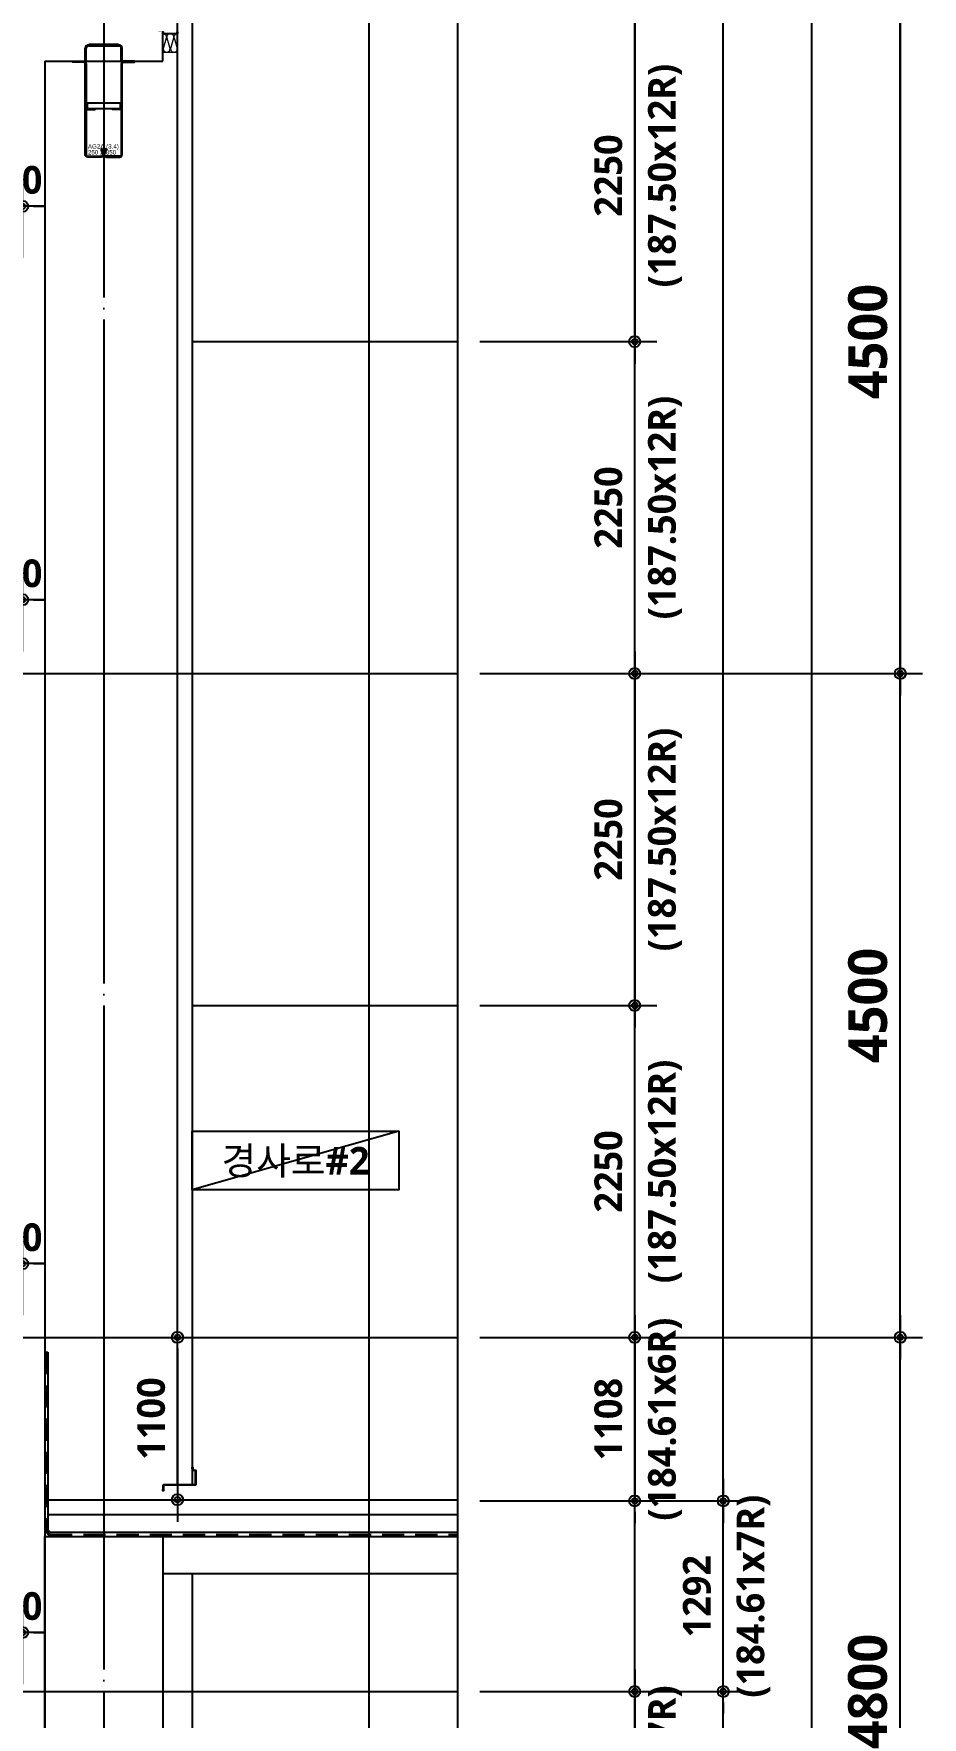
# Model space of a CAD drawing. Header units: millimetres. Extents: x 0 to 356400, y 0 to 68257.
# Drawn here: x 28350 to 34375, y 20125 to 31537 of the extents above; entities that cross this region are included whole.
import ezdxf
from ezdxf.enums import TextEntityAlignment as Align

# ---------------------------------------------------------------- set-up
doc = ezdxf.new("R2010")
doc.units = ezdxf.units.MM
doc.header["$LTSCALE"] = 75
doc.linetypes.add('CEN', pattern=[62, 60, -1, 0, -1])
doc.linetypes.add('STD_HIDDEN', pattern=[3, 2, -1])
doc.layers.get('Defpoints').update_dxf_attribs({"color": 161})
for name, color, linetype in [('##좌굴방지', 6, 'Continuous'), ('A-ANNO-GRA2', 4, 'Continuous'), ('A-ANNO-TEXT1', 7, 'Continuous'), ('A-CEN', 1, 'CEN'), ('A-DETL-WPRO-TYP2', 5, 'STD_HIDDEN'), ('A-FIN-TYP1', 6, 'Continuous'), ('A-FLOR-GW', 6, 'Continuous'), ('A-SECT-MATR1', 4, 'Continuous'), ('A-SECT-MATR2-PAT', 8, 'Continuous'), ('A-ST-AXIS-CEN', 252, 'CEN'), ('A-ST-AXIS-DIM', 7, 'Continuous'), ('A-ST-CONC', 2, 'Continuous'), ('ELE3', 4, 'Continuous')]:
    doc.layers.add(name, color=color, linetype=linetype)
doc.layers.add('A-XXXX-INSL2', color=8, linetype='Continuous', lineweight=18)
doc.layers.add('A-XXXX-STL', color=3, linetype='Continuous', lineweight=25)
for name, color, linetype, plot in [('Defpoint', 161, 'Continuous', False), ('G(그리드1)', 185, 'Continuous', False), ('G(그리드2)', 235, 'Continuous', False)]:
    doc.layers.add(name, color=color, linetype=linetype, plot=plot)
doc.styles.add('SH_대대리576', font='')
doc.styles.add('SH_진천_나눔', font='NanumGothicBold.ttf')
doc.styles.get("Standard").update_dxf_attribs({"font": 'arial.ttf'})
doc.styles.add('성본리_나눔BO', font='')
doc.styles.get('SH_대대리576').set_extended_font_data('NanumGothic', bold=True)
doc.styles.get('성본리_나눔BO').set_extended_font_data('NanumGothic', bold=True)
doc.dimstyles.new('SHP 75', dxfattribs={"dimscale": 75, "dimtxt": 3.5, "dimasz": 1, "dimexe": 2, "dimexo": 2, "dimgap": 1, "dimtad": 1, "dimdec": 0, "dimzin": 0, "dimdsep": 46, "dimtxsty": 'SH_대대리576', "dimblk": 'DIMDOT', "dimcen": 0.09, "dimclrd": 256, "dimclre": 256, "dimclrt": 3, "dimadec": 0, "dimazin": 1, "dimtfac": 1, "dimtdec": 0, "dimtix": 1, "dimtmove": 2, "dimatfit": 0, "dimldrblk": 'DIMDOT', "dimfxl": 1, "dimtfillclr": 3, "dimtolj": 1, "dimtzin": 0, "dimlwd": -1, "dimlwe": -1, "dimarcsym": 0})
doc.dimstyles.new('SHP 75 (in)', dxfattribs={"dimscale": 75, "dimtxt": 2.5, "dimasz": 1, "dimexe": 2, "dimexo": 2, "dimgap": 1, "dimtad": 1, "dimdec": 0, "dimzin": 0, "dimdsep": 46, "dimtxsty": 'SH_대대리576', "dimblk": 'DIMDOT', "dimblk1": 'NONE', "dimblk2": 'DIMDOT', "dimcen": 0.09, "dimclrd": 256, "dimclre": 256, "dimclrt": 3, "dimadec": 0, "dimazin": 1, "dimtfac": 1, "dimtdec": 0, "dimtix": 1, "dimtmove": 2, "dimatfit": 0, "dimldrblk": 'DIMDOT', "dimfxl": 1, "dimtfillclr": 3, "dimtolj": 1, "dimtzin": 0, "dimlwd": -1, "dimlwe": -1, "dimarcsym": 0})
pattern_1 = [(45, (-26656.6069, -1454.5902), (-0.25, 0.25), [])]

# ---------------------------------------------------------------- blocks, each defined once
blk = doc.blocks.new('DIMDOT')
at = {"color": 0}
blk.add_line((-2, 0), (2, 0), dxfattribs=at)
for radius in [0.5, 0.25]:
    blk.add_circle((0, 0), radius, dxfattribs=at)
blk = doc.blocks.new('*D5453')
at = {"layer": 'A-ST-AXIS-DIM'}
for p, q in [((28125, 30017), (28125, 30517)), ((28275, 30017), (28275, 30517)), ((28050, 30367), (27975, 30367)), ((28275, 30367), (28125, 30367)), ((28350, 30367), (28425, 30367))]:
    blk.add_line(p, q, dxfattribs=at)
at = {"layer": 'Defpoints', "color": 0}
for p in [(28125, 30367), (28125, 29867), (28275, 29867)]:
    blk.add_point(p, dxfattribs=at)
at = {"layer": 'A-ST-AXIS-DIM', "linetype": 'ByBlock', "xscale": 75, "yscale": 75, "zscale": 75}
blk.add_blockref('DIMDOT', (28125, 30367), dxfattribs=at)
at = {"layer": 'A-ST-AXIS-DIM', "linetype": 'ByBlock', "xscale": 75, "yscale": 75, "zscale": 75, "rotation": 180}
blk.add_blockref('DIMDOT', (28275, 30367), dxfattribs=at)
at = {"layer": 'A-ST-AXIS-DIM', "color": 3, "insert": (28200, 30545), "char_height": 187.5, "attachment_point": 5, "style": 'SH_대대리576'}
blk.add_mtext('\\A1;150', dxfattribs=at)
blk = doc.blocks.new('_None')
blk = doc.blocks.new('*D5468')
at = {"layer": 'A-ST-AXIS-DIM'}
for p, q in [((28125, 27350), (28125, 27850)), ((28275, 27350), (28275, 27850)), ((28050, 27700), (27975, 27700)), ((28275, 27700), (28125, 27700)), ((28350, 27700), (28425, 27700))]:
    blk.add_line(p, q, dxfattribs=at)
at = {"layer": 'Defpoints', "color": 0}
for p in [(28125, 27700), (28125, 27200), (28275, 27200)]:
    blk.add_point(p, dxfattribs=at)
at = {"layer": 'A-ST-AXIS-DIM', "linetype": 'ByBlock', "xscale": 75, "yscale": 75, "zscale": 75}
blk.add_blockref('DIMDOT', (28125, 27700), dxfattribs=at)
at = {"layer": 'A-ST-AXIS-DIM', "linetype": 'ByBlock', "xscale": 75, "yscale": 75, "zscale": 75, "rotation": 180}
blk.add_blockref('DIMDOT', (28275, 27700), dxfattribs=at)
at = {"layer": 'A-ST-AXIS-DIM', "color": 3, "insert": (28200, 27878), "char_height": 187.5, "attachment_point": 5, "style": 'SH_대대리576'}
blk.add_mtext('\\A1;150', dxfattribs=at)
blk = doc.blocks.new('*D5475')
at = {"layer": 'A-ST-AXIS-DIM'}
for p, q in [((31375, 27200), (34375, 27200)), ((34225, 22775), (34225, 27125)), ((31375, 22700), (34375, 22700))]:
    blk.add_line(p, q, dxfattribs=at)
at = {"layer": 'Defpoints', "color": 0}
for p in [(31225, 27200), (34225, 27200), (31225, 22700)]:
    blk.add_point(p, dxfattribs=at)
at = {"layer": 'A-ST-AXIS-DIM', "linetype": 'ByBlock', "xscale": 75, "yscale": 75, "zscale": 75}
for p, rotation in [((34225, 27200), 90), ((34225, 22700), 270)]:
    blk.add_blockref('DIMDOT', p, dxfattribs=dict(at, rotation=rotation))
at = {"layer": 'A-ST-AXIS-DIM', "color": 3, "insert": (34006, 24950), "char_height": 262.5, "attachment_point": 5, "rotation": 90, "style": 'SH_진천_나눔'}
blk.add_mtext('\\A1;4500', dxfattribs=at)
blk = doc.blocks.new('*D5477')
at = {"layer": 'A-ST-AXIS-DIM'}
for p, q in [((31375, 22700), (34375, 22700)), ((34225, 17975), (34225, 22625)), ((31375, 17900), (34375, 17900))]:
    blk.add_line(p, q, dxfattribs=at)
at = {"layer": 'Defpoints', "color": 0}
for p in [(31225, 22700), (34225, 22700), (31225, 17900)]:
    blk.add_point(p, dxfattribs=at)
at = {"layer": 'A-ST-AXIS-DIM', "linetype": 'ByBlock', "xscale": 75, "yscale": 75, "zscale": 75}
for p, rotation in [((34225, 22700), 90), ((34225, 17900), 270)]:
    blk.add_blockref('DIMDOT', p, dxfattribs=dict(at, rotation=rotation))
at = {"layer": 'A-ST-AXIS-DIM', "color": 3, "insert": (34005, 20300), "char_height": 262.5, "attachment_point": 5, "rotation": 90, "style": 'SH_진천_나눔'}
blk.add_mtext('\\A1;4800', dxfattribs=at)
blk = doc.blocks.new('*D5479')
at = {"layer": 'A-ST-AXIS-DIM'}
for p, q in [((31375, 31700), (34375, 31700)), ((34225, 31625), (34225, 27275)), ((31375, 27200), (34375, 27200))]:
    blk.add_line(p, q, dxfattribs=at)
at = {"layer": 'Defpoints', "color": 0}
for p in [(31225, 31700), (31225, 27200), (34225, 27200)]:
    blk.add_point(p, dxfattribs=at)
at = {"layer": 'A-ST-AXIS-DIM', "linetype": 'ByBlock', "xscale": 75, "yscale": 75, "zscale": 75}
for p, rotation in [((34225, 31700), 90), ((34225, 27200), 270)]:
    blk.add_blockref('DIMDOT', p, dxfattribs=dict(at, rotation=rotation))
at = {"layer": 'A-ST-AXIS-DIM', "color": 3, "insert": (34006, 29450), "char_height": 262.5, "attachment_point": 5, "rotation": 90, "style": 'SH_진천_나눔'}
blk.add_mtext('\\A1;4500', dxfattribs=at)
blk = doc.blocks.new('*D5485')
at = {"layer": 'A-ST-AXIS-DIM'}
for p, q in [((31375, 24950), (32575, 24950)), ((32425, 22775), (32425, 24875)), ((31375, 22700), (32575, 22700))]:
    blk.add_line(p, q, dxfattribs=at)
at = {"layer": 'Defpoints', "color": 0}
for p in [(31225, 24950), (32425, 24950), (31225, 22700)]:
    blk.add_point(p, dxfattribs=at)
at = {"layer": 'A-ST-AXIS-DIM', "linetype": 'ByBlock', "xscale": 75, "yscale": 75, "zscale": 75}
for p, rotation in [((32425, 24950), 90), ((32425, 22700), 270)]:
    blk.add_blockref('DIMDOT', p, dxfattribs=dict(at, rotation=rotation))
at = {"layer": 'A-ST-AXIS-DIM', "color": 3, "char_height": 187.5, "attachment_point": 5, "rotation": 90, "style": 'SH_대대리576'}
for s, insert in [('\\A1;(187.50x12R)', (32630, 23825)), ('\\A1;2250', (32247, 23825))]:
    blk.add_mtext(s, dxfattribs=dict(at, insert=insert))
blk = doc.blocks.new('*D5486')
at = {"layer": 'A-ST-AXIS-DIM'}
for p, q in [((31375, 27200), (32575, 27200)), ((32425, 27125), (32425, 25025)), ((31375, 24950), (32575, 24950))]:
    blk.add_line(p, q, dxfattribs=at)
at = {"layer": 'Defpoints', "color": 0}
for p in [(31225, 27200), (31225, 24950), (32425, 24950)]:
    blk.add_point(p, dxfattribs=at)
at = {"layer": 'A-ST-AXIS-DIM', "linetype": 'ByBlock', "xscale": 75, "yscale": 75, "zscale": 75}
for p, rotation in [((32425, 27200), 90), ((32425, 24950), 270)]:
    blk.add_blockref('DIMDOT', p, dxfattribs=dict(at, rotation=rotation))
at = {"layer": 'A-ST-AXIS-DIM', "color": 3, "char_height": 187.5, "attachment_point": 5, "rotation": 90, "style": 'SH_대대리576'}
for s, insert in [('\\A1;(187.50x12R)', (32630, 26075)), ('\\A1;2250', (32247, 26075))]:
    blk.add_mtext(s, dxfattribs=dict(at, insert=insert))
blk = doc.blocks.new('*D5487')
at = {"layer": 'A-ST-AXIS-DIM'}
for p, q in [((31375, 29450), (32575, 29450)), ((32425, 27275), (32425, 29375)), ((31375, 27200), (32575, 27200))]:
    blk.add_line(p, q, dxfattribs=at)
at = {"layer": 'Defpoints', "color": 0}
for p in [(31225, 29450), (32425, 29450), (31225, 27200)]:
    blk.add_point(p, dxfattribs=at)
at = {"layer": 'A-ST-AXIS-DIM', "linetype": 'ByBlock', "xscale": 75, "yscale": 75, "zscale": 75}
for p, rotation in [((32425, 29450), 90), ((32425, 27200), 270)]:
    blk.add_blockref('DIMDOT', p, dxfattribs=dict(at, rotation=rotation))
at = {"layer": 'A-ST-AXIS-DIM', "color": 3, "char_height": 187.5, "attachment_point": 5, "rotation": 90, "style": 'SH_대대리576'}
for s, insert in [('\\A1;(187.50x12R)', (32630, 28325)), ('\\A1;2250', (32247, 28325))]:
    blk.add_mtext(s, dxfattribs=dict(at, insert=insert))
blk = doc.blocks.new('*D5488')
at = {"layer": 'A-ST-AXIS-DIM'}
for p, q in [((31375, 31700), (32575, 31700)), ((32425, 31625), (32425, 29525)), ((31375, 29450), (32575, 29450))]:
    blk.add_line(p, q, dxfattribs=at)
at = {"layer": 'Defpoints', "color": 0}
for p in [(31225, 31700), (31225, 29450), (32425, 29450)]:
    blk.add_point(p, dxfattribs=at)
at = {"layer": 'A-ST-AXIS-DIM', "linetype": 'ByBlock', "xscale": 75, "yscale": 75, "zscale": 75}
for p, rotation in [((32425, 31700), 90), ((32425, 29450), 270)]:
    blk.add_blockref('DIMDOT', p, dxfattribs=dict(at, rotation=rotation))
at = {"layer": 'A-ST-AXIS-DIM', "color": 3, "char_height": 187.5, "attachment_point": 5, "rotation": 90, "style": 'SH_대대리576'}
for s, insert in [('\\A1;(187.50x12R)', (32630, 30575)), ('\\A1;2250', (32247, 30575))]:
    blk.add_mtext(s, dxfattribs=dict(at, insert=insert))
blk = doc.blocks.new('*D5562')
at = {"layer": 'A-ST-AXIS-DIM'}
for p, q in [((28575, 22700), (29475, 22700)), ((29325, 22625), (29325, 21675)), ((28575, 21600), (29475, 21600))]:
    blk.add_line(p, q, dxfattribs=at)
at = {"layer": 'Defpoints', "color": 0}
for p in [(28425, 22700), (28425, 21600), (29325, 21600)]:
    blk.add_point(p, dxfattribs=at)
at = {"layer": 'A-ST-AXIS-DIM', "linetype": 'ByBlock', "xscale": 75, "yscale": 75, "zscale": 75}
for p, rotation in [((29325, 22700), 90), ((29325, 21600), 270)]:
    blk.add_blockref('DIMDOT', p, dxfattribs=dict(at, rotation=rotation))
at = {"layer": 'A-ST-AXIS-DIM', "color": 3, "insert": (29147, 22150), "char_height": 187.5, "attachment_point": 5, "rotation": 90, "style": 'SH_대대리576'}
blk.add_mtext('\\A1;1100', dxfattribs=at)
blk = doc.blocks.new('*D6685')
at = {"layer": 'A-ST-AXIS-DIM'}
for p, q in [((32425, 20375), (32425, 20450)), ((31375, 20300), (32575, 20300)), ((32425, 20300), (32425, 19008)), ((31375, 19008), (32575, 19008)), ((32425, 18933), (32425, 18858))]:
    blk.add_line(p, q, dxfattribs=at)
at = {"layer": 'Defpoints', "color": 0}
for p in [(31225, 20300), (31225, 19008), (32425, 19008)]:
    blk.add_point(p, dxfattribs=at)
at = {"layer": 'A-ST-AXIS-DIM', "linetype": 'ByBlock', "xscale": 75, "yscale": 75, "zscale": 75}
for p, rotation in [((32425, 20300), 270), ((32425, 19008), 90)]:
    blk.add_blockref('DIMDOT', p, dxfattribs=dict(at, rotation=rotation))
at = {"layer": 'A-ST-AXIS-DIM', "color": 3, "char_height": 187.5, "attachment_point": 5, "rotation": 90, "style": 'SH_대대리576'}
for s, insert in [('\\A1;(184.61x7R)', (32630, 19654)), ('\\A1;1292', (32247, 19654))]:
    blk.add_mtext(s, dxfattribs=dict(at, insert=insert))
blk = doc.blocks.new('*D6686')
at = {"layer": 'A-ST-AXIS-DIM'}
for p, q in [((33025, 21667), (33025, 21742)), ((31375, 21592), (33175, 21592)), ((33025, 20300), (33025, 21592)), ((31375, 20300), (33175, 20300)), ((33025, 20225), (33025, 20150))]:
    blk.add_line(p, q, dxfattribs=at)
at = {"layer": 'Defpoints', "color": 0}
for p in [(31225, 21592), (33025, 21592), (31225, 20300)]:
    blk.add_point(p, dxfattribs=at)
at = {"layer": 'A-ST-AXIS-DIM', "linetype": 'ByBlock', "xscale": 75, "yscale": 75, "zscale": 75}
for p, rotation in [((33025, 21592), 270), ((33025, 20300), 90)]:
    blk.add_blockref('DIMDOT', p, dxfattribs=dict(at, rotation=rotation))
at = {"layer": 'A-ST-AXIS-DIM', "color": 3, "char_height": 187.5, "attachment_point": 5, "rotation": 90, "style": 'SH_대대리576'}
for s, insert in [('\\A1;(184.61x7R)', (33230, 20946)), ('\\A1;1292', (32847, 20946))]:
    blk.add_mtext(s, dxfattribs=dict(at, insert=insert))
blk = doc.blocks.new('*D6687')
at = {"layer": 'A-ST-AXIS-DIM'}
for p, q in [((32425, 22775), (32425, 22850)), ((31375, 22700), (32575, 22700)), ((32425, 22700), (32425, 21592)), ((31375, 21592), (32575, 21592)), ((32425, 21517), (32425, 21442))]:
    blk.add_line(p, q, dxfattribs=at)
at = {"layer": 'Defpoints', "color": 0}
for p in [(31225, 22700), (31225, 21592), (32425, 21592)]:
    blk.add_point(p, dxfattribs=at)
at = {"layer": 'A-ST-AXIS-DIM', "linetype": 'ByBlock', "xscale": 75, "yscale": 75, "zscale": 75}
for p, rotation in [((32425, 22700), 270), ((32425, 21592), 90)]:
    blk.add_blockref('DIMDOT', p, dxfattribs=dict(at, rotation=rotation))
at = {"layer": 'A-ST-AXIS-DIM', "color": 3, "char_height": 187.5, "attachment_point": 5, "rotation": 90, "style": 'SH_대대리576'}
for s, insert in [('\\A1;(184.61x6R)', (32630, 22146)), ('\\A1;1108', (32247, 22146))]:
    blk.add_mtext(s, dxfattribs=dict(at, insert=insert))
blk = doc.blocks.new('*D6707')
at = {"layer": 'A-ST-AXIS-DIM'}
for p, q in [((28125, 20350), (28125, 20850)), ((28275, 20350), (28275, 20850)), ((28050, 20700), (27975, 20700)), ((28275, 20700), (28125, 20700)), ((28350, 20700), (28425, 20700))]:
    blk.add_line(p, q, dxfattribs=at)
at = {"layer": 'Defpoints', "color": 0}
for p in [(28125, 20700), (28125, 20200), (28275, 20200)]:
    blk.add_point(p, dxfattribs=at)
at = {"layer": 'A-ST-AXIS-DIM', "linetype": 'ByBlock', "xscale": 75, "yscale": 75, "zscale": 75}
blk.add_blockref('DIMDOT', (28125, 20700), dxfattribs=at)
at = {"layer": 'A-ST-AXIS-DIM', "linetype": 'ByBlock', "xscale": 75, "yscale": 75, "zscale": 75, "rotation": 180}
blk.add_blockref('DIMDOT', (28275, 20700), dxfattribs=at)
at = {"layer": 'A-ST-AXIS-DIM', "color": 3, "insert": (28200, 20878), "char_height": 187.5, "attachment_point": 5, "style": 'SH_대대리576'}
blk.add_mtext('\\A1;150', dxfattribs=at)
blk = doc.blocks.new('*D6717')
at = {"layer": 'A-ST-AXIS-DIM'}
for p, q in [((28125, 22850), (28125, 23350)), ((28275, 22850), (28275, 23350)), ((28050, 23200), (27975, 23200)), ((28275, 23200), (28125, 23200)), ((28350, 23200), (28425, 23200))]:
    blk.add_line(p, q, dxfattribs=at)
at = {"layer": 'Defpoints', "color": 0}
for p in [(28125, 23200), (28125, 22700), (28275, 22700)]:
    blk.add_point(p, dxfattribs=at)
at = {"layer": 'A-ST-AXIS-DIM', "linetype": 'ByBlock', "xscale": 75, "yscale": 75, "zscale": 75}
blk.add_blockref('DIMDOT', (28125, 23200), dxfattribs=at)
at = {"layer": 'A-ST-AXIS-DIM', "linetype": 'ByBlock', "xscale": 75, "yscale": 75, "zscale": 75, "rotation": 180}
blk.add_blockref('DIMDOT', (28275, 23200), dxfattribs=at)
at = {"layer": 'A-ST-AXIS-DIM', "color": 3, "insert": (28200, 23378), "char_height": 187.5, "attachment_point": 5, "style": 'SH_대대리576'}
blk.add_mtext('\\A1;150', dxfattribs=at)
blk = doc.blocks.new('G$CFA1FB643')
h = blk.add_hatch()
h.set_pattern_fill('ANSI31', color=252, scale=0.1, angle=45, style=0)
h.set_pattern_definition(pattern_1)
h.paths.add_polyline_path([(84, 645), (84, 695), (90, 695), (90, 645)])
h = blk.add_hatch()
h.set_pattern_fill('ANSI31', color=252, scale=0.1, angle=45, style=0)
h.set_pattern_definition(pattern_1)
h.paths.add_polyline_path([(184, 760), (234, 760), (234, 754), (184, 754)])
h = blk.add_hatch()
h.set_pattern_fill('ANSI31', color=252, scale=0.1, angle=45, style=0)
h.set_pattern_definition(pattern_1)
h.paths.add_polyline_path([(334, 645), (334, 695), (328, 695), (328, 645)])
at = {"layer": '##좌굴방지'}
for points in [[(98, 328), (98, 368), (320, 368), (320, 328)], [(328, 328), (90, 328), (90, 322), (150, 322), (150, 328)], [(328, 328), (328, 322), (268, 322), (268, 328)]]:
    blk.add_lwpolyline(points, dxfattribs=at)
at = {"color": 2, "linetype": 'Continuous'}
for p, q in [((84, 645), (84, 739)), ((90, 645), (90, 739)), ((105, 760), (313, 760)), ((105, 754), (313, 754)), ((328, 645), (328, 739)), ((334, 645), (334, 739)), ((84, 645), (90, 645)), ((334, 645), (328, 645))]:
    blk.add_line(p, q, dxfattribs=at)
at = {"color": 3, "linetype": 'Continuous'}
for p, q in [((109, 760), (109, 766)), ((109, 766), (309, 766)), ((109, 760), (309, 760)), ((309, 760), (309, 766))]:
    blk.add_line(p, q, dxfattribs=at)
at = {"color": 7, "linetype": 'Continuous'}
blk.add_line((84, 625), (84, 515), dxfattribs=at)
at = {"color": 252, "linetype": 'Continuous'}
blk.add_line((346, 650), (334, 650), dxfattribs=at)
at = {"color": 2, "linetype": 'Continuous'}
for points in [[(191, 54), (196, 56), (208, 24, -0.520567), (191, 0), (102, 0, -0.414214), (84, 18), (84, 630, 0.413373), (70, 644), (0, 644), (0, 650), (70, 650, -0.413938), (90, 630), (90, 18, 0.414214), (102, 6), (191, 6, 0.520567), (202, 22)], [(227, 54), (222, 56), (210, 24, 0.520567), (227, 0), (316, 0, 0.414214), (334, 18), (334, 630, -0.413373), (348, 644), (418, 644), (418, 650), (348, 650, 0.413938), (328, 630), (328, 18, -0.414214), (316, 6), (227, 6, -0.520567), (216, 22)]]:
    blk.add_lwpolyline(points, format="xyb", close=True, dxfattribs=at)
for centre, radius, start, end in [((105, 739), 21, 90, 180), ((105, 739), 15, 90, 180), ((313, 739), 21, 0, 90), ((313, 739), 15, 0, 90)]:
    blk.add_arc(centre, radius, start, end, dxfattribs=at)
at = {"layer": 'Defpoint', "linetype": 'Continuous'}
for s, p in [('AG2A (3,4)', (102, 73)), ('250 X 850', (102, 33))]:
    blk.add_text(s, height=30, dxfattribs=at).set_placement(p, align=Align.MIDDLE_LEFT)

msp = doc.modelspace()

# ---------------------------------------------------------------- linework, layer by layer
at = {"layer": 'A-ANNO-GRA2'}
msp.add_lwpolyline([(29425, 24098.2), (30825, 24098.2), (30825, 23700), (29425, 23700)], close=True, dxfattribs=at)
at = {"layer": 'A-CEN'}
for p, q in [((29425, 29450), (31225, 29450)), ((13325, 27200), (31225, 27200)), ((29425, 24950), (31225, 24950)), ((13325, 22700), (31225, 22700)), ((13325, 20300), (31225, 20300))]:
    msp.add_line(p, q, dxfattribs=at)
at = {"layer": 'A-DETL-WPRO-TYP2'}
for p, q in [((28435, 22600), (28435, 21392.1)), ((28462.1, 21365), (28435, 21392.1)), ((28462.1, 21365), (31225, 21365))]:
    msp.add_line(p, q, dxfattribs=at)
at = {"layer": 'A-FIN-TYP1'}
for p, q in [((28425, 22600), (28445, 22600)), ((28445, 22600), (28445, 21600)), ((28445, 21600), (31225, 21600)), ((28445, 21600), (28445, 21500))]:
    msp.add_line(p, q, dxfattribs=at)
at = {"layer": 'A-FLOR-GW'}
msp.add_lwpolyline([(29325, 21700), (29325, 56200), (29025, 56200), (29025, 56300), (29425, 56300), (29425, 21700)], dxfattribs=at)
msp.add_lwpolyline([(29228, 21702), (29448, 21702), (29448, 21797.9), (29428, 21797.9), (29428, 21817.9), (29427, 21817.9), (29427, 21809.9), (29425, 21809.9), (29425, 21819.9), (29430, 21819.9), (29430, 21799.9), (29450, 21799.9), (29450, 21700), (29230, 21700), (29230, 21660.2), (29225, 21660.2), (29225, 21670.2), (29227, 21670.2), (29227, 21662.2), (29228, 21662.2)], close=True, dxfattribs=at)
at = {"layer": 'A-SECT-MATR1'}
for p, q in [((28445, 21500), (31225, 21500)), ((28445, 21500), (28445, 21396.3)), ((28461.3, 21380), (28445, 21396.3)), ((28461.3, 21380), (31225, 21380))]:
    msp.add_line(p, q, dxfattribs=at)
at = {"layer": 'A-SECT-MATR2-PAT'}
msp.add_line((28463, 21350), (28425, 21388), dxfattribs=at)
at = {"layer": 'A-ST-AXIS-CEN'}
msp.add_line((28825, 57500), (28825, 9200), dxfattribs=at)
at = {"layer": 'A-ST-CONC'}
for p, q in [((29225, 31350), (29225, 31550)), ((28425, 31350), (29225, 31350)), ((28425, 31350), (28425, 12400)), ((28425, 21350), (31225, 21350)), ((29225, 21100), (31225, 21100))]:
    msp.add_line(p, q, dxfattribs=at)
msp.add_lwpolyline([(28425, 21350), (29225, 21350), (29225, 19350), (28425, 19350)], close=True, dxfattribs=at)
at = {"layer": 'A-XXXX-INSL2'}
msp.add_line((29225, 31412), (29325, 31412), dxfattribs=at)
msp.add_lwpolyline([(29226.5, 31537, -0.509267), (29248.6, 31506.7), (29229.4, 31442.3, 1.37259), (29273.6, 31442.3), (29254.4, 31506.7, -1.37259), (29298.6, 31506.7), (29279.4, 31442.3, 1.37259), (29323.6, 31442.3), (29304.4, 31506.7, -0.4882903), (29325, 31537)], format="xyb", dxfattribs=at)
at = {"layer": 'A-XXXX-STL', "const_width": 3}
msp.add_lwpolyline([(29195, 31550), (29225, 31550), (29225, 31410.6), (29283, 31410.6)], dxfattribs=at)
at = {"layer": 'A-XXXX-STL'}
msp.add_lwpolyline([(29325, 31537), (29226.5, 31537), (29226.5, 31550), (29228.5, 31550), (29228.5, 31539), (29323, 31539), (29323, 31550), (29325, 31550)], close=True, dxfattribs=at)
at = {"layer": 'ELE3'}
msp.add_line((29425, 21100), (29425, 12600), dxfattribs=at)
at = {"layer": 'G(그리드1)'}
for points in [[(34225, 59900), (7625, 59900), (7625, 6800), (34225, 6800)], [(34225, 59900), (10325, 59900), (10325, 6800), (34225, 6800)], [(33625, 59300), (10925, 59300), (10925, 7400), (33625, 7400)], [(33025, 58700), (11525, 58700), (11525, 8000), (33025, 8000)], [(32425, 58100), (12125, 58100), (12125, 8600), (32425, 8600)], [(31225, 57500), (13325, 57500), (13325, 9200), (31225, 9200)]]:
    msp.add_lwpolyline(points, close=True, dxfattribs=at)
at = {"layer": 'G(그리드2)'}
msp.add_line((30825, 24098.2), (29425, 23700), dxfattribs=at)
msp.add_lwpolyline([(30625, 56900), (13925, 56900), (13925, 9800), (30625, 9800)], close=True, dxfattribs=at)

# ---------------------------------------------------------------- block references
msp.add_blockref('G$CFA1FB643', (28616, 30700))

# ---------------------------------------------------------------- texts
at = {"layer": 'A-ANNO-TEXT1', "style": '성본리_나눔BO'}
msp.add_text('경사로#2', height=187.5, dxfattribs=at).set_placement((30125, 23899.1), align=Align.MIDDLE)

# ---------------------------------------------------------------- dimensions: what is measured, and where the dimension line sits
at = {"layer": 'A-ST-AXIS-DIM'}
for base, p1, p2, angle, dimstyle, override, picture, middle in [((34225, 27200), (31225, 31700), (31225, 27200), 90, 'SHP 75', {"dimtxsty": 'SH_진천_나눔', "dimldrblk": 'DIMDOT'}, '*D5479', (34005.7, 29450)), ((28125, 30366.7), (28275, 29866.7), (28125, 29866.7), 0, 'SHP 75 (in)', {"dimtxsty": 'SH_대대리576', "dimldrblk": 'DIMDOT'}, '*D5453', (28200, 30544.8)), ((28125, 27700), (28275, 27200), (28125, 27200), 0, 'SHP 75 (in)', {"dimtxsty": 'SH_대대리576', "dimldrblk": 'DIMDOT'}, '*D5468', (28200, 27878.1)), ((34225, 27200), (31225, 22700), (31225, 27200), 270, 'SHP 75', {"dimtxsty": 'SH_진천_나눔', "dimldrblk": 'DIMDOT'}, '*D5475', (34005.7, 24950)), ((28125, 23200), (28275, 22700), (28125, 22700), 0, 'SHP 75 (in)', {"dimtxsty": 'SH_대대리576', "dimldrblk": 'DIMDOT'}, '*D6717', (28200, 23378.1)), ((29325, 21600), (28425, 22700), (28425, 21600), 90, 'SHP 75 (in)', {"dimtxsty": 'SH_대대리576', "dimldrblk": 'DIMDOT'}, '*D5562', (29147.2, 22150)), ((34225, 22700), (31225, 17900), (31225, 22700), 270, 'SHP 75', {"dimtxsty": 'SH_진천_나눔', "dimldrblk": 'DIMDOT'}, '*D5477', (34005.1, 20300)), ((28125, 20700), (28275, 20200), (28125, 20200), 0, 'SHP 75 (in)', {"dimtxsty": 'SH_대대리576', "dimldrblk": 'DIMDOT'}, '*D6707', (28200, 20878.1))]:
    dim = msp.add_linear_dim(base=base, p1=p1, p2=p2, angle=angle, dimstyle=dimstyle, override=override, dxfattribs=at)
    dim.commit()
    dim.dimension.update_dxf_attribs({"geometry": picture, "text_midpoint": middle})
for base, p1, p2, angle, text, picture, middle in [((32425, 29450), (31225, 31700), (31225, 29450), 90, '<>\\X(187.50x12R)', '*D5488', (32425, 30575)), ((32425, 29450), (31225, 27200), (31225, 29450), 270, '<>\\X(187.50x12R)', '*D5487', (32425, 28325)), ((32425, 24950), (31225, 27200), (31225, 24950), 90, '<>\\X(187.50x12R)', '*D5486', (32425, 26075)), ((32425, 24950), (31225, 22700), (31225, 24950), 270, '<>\\X(187.50x12R)', '*D5485', (32425, 23825)), ((32425, 21592.3), (31225, 22700), (31225, 21592.3), 90, '<>\\X(184.61x6R)', '*D6687', (32425, 22146.2)), ((33025, 21592.3), (31225, 20300), (31225, 21592.3), 270, '<>\\X(184.61x7R)', '*D6686', (33025, 20946.2)), ((32425, 19007.7), (31225, 20300), (31225, 19007.7), 90, '<>\\X(184.61x7R)', '*D6685', (32425, 19653.8))]:
    dim = msp.add_linear_dim(base=base, p1=p1, p2=p2, angle=angle, text=text, dimstyle='SHP 75 (in)', override={"dimtxsty": 'SH_대대리576', "dimldrblk": 'DIMDOT'}, dxfattribs=at)
    dim.commit()
    dim.dimension.update_dxf_attribs({"geometry": picture, "text_midpoint": middle})

doc.saveas('drawing.dxf')
